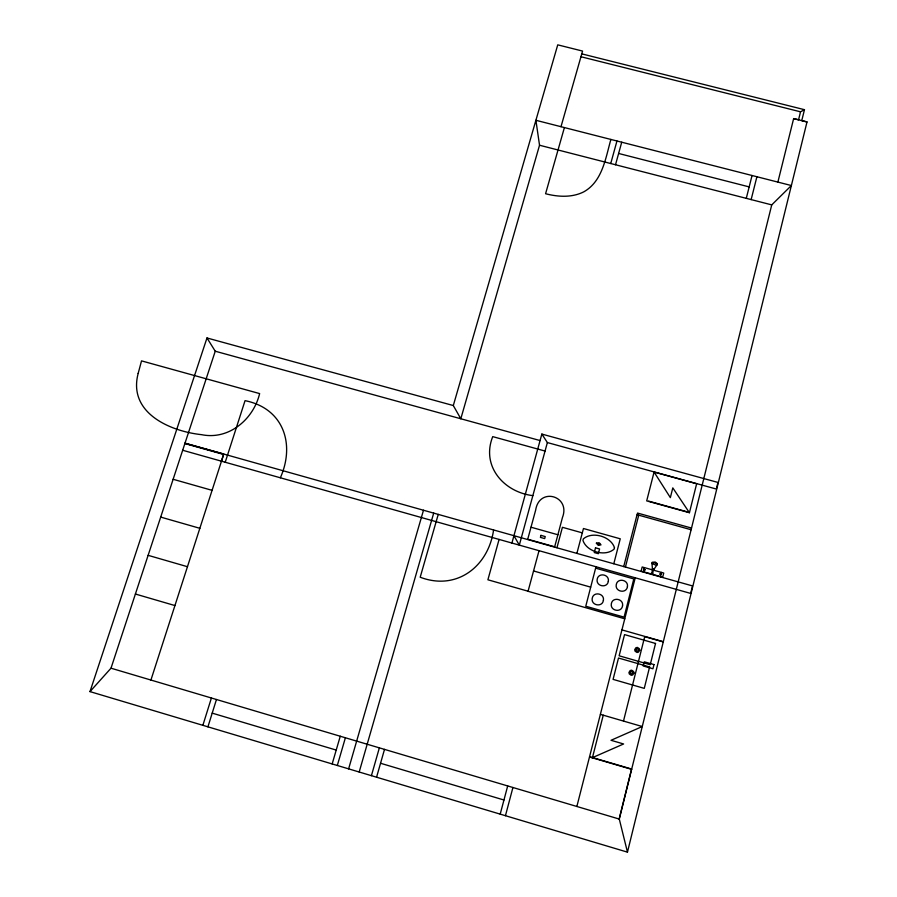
<?xml version="1.0" encoding="UTF-8"?>
<svg xmlns="http://www.w3.org/2000/svg" width="897" height="897" viewBox="0 0 897 897"><rect width="100%" height="100%" fill="white"/><g stroke="black" fill="none" stroke-linecap="round" stroke-linejoin="round"><path stroke-width="1.35" d="M627.463 852.15L619.289 819.073L771.745 204.886L791.367 185.544L535.901 120.288L539.534 145.236L460.811 418.764L453.31 405.545L206.983 337.967L89.992 691.609L627.463 852.15L807.008 121.947L801.761 120.624L804.463 109.681L581.761 53.865M804.463 109.681L800.528 111.811L798.554 119.817L793.643 118.595L777.878 182.102M689.423 512.725L696.644 483.752L654.081 472.046L646.692 500.896L689.423 512.725L672.806 487.89L670.351 497.622L654.081 472.046M619.154 819.028L631.566 769.021L589.553 756.687M623.493 721.076L644.708 636.646L663.242 641.927M660.517 576.569L661.549 572.432M651.02 573.889C654.07 570.156 651.256 565.794 652.254 562.24L655.236 562.038L657.299 563.652C656.481 567.229 651.94 569.685 652.859 574.416M746.282 198.349L752.045 175.509M751.148 199.594L756.9 176.743M576.861 806.481L635.233 577.791M592.401 757.83L603.255 715.189M643.373 571.748L644.427 567.622L643.441 571.759M625.422 567.061L638.686 515.371L637.005 514.9L623.718 566.579M613.806 563.72L620.253 538.805L583.465 528.512L576.894 553.337M595.967 566.814L585.763 606.237L624.077 617.136L633.809 578.935L595.698 568.182M557.9 534.758L562.43 517.569C570.963 495.873 539.243 486.623 535.666 510.09L527.739 539.209L554.671 546.789L557.9 534.758L531.002 527.212M500.201 814.14L507.691 785.951M505.448 815.709L512.927 787.499M556.947 547.719L562.419 527.301L582.31 532.863M539.03 550.691L528.053 591.291L624.783 618.807M511.918 543.044L541.855 434.081L547.372 442.569L519.318 545.129L513.936 535.688M610.745 163.523L616.957 140.997M615.521 164.756L621.722 142.208M493.585 529.959C488.36 566.534 456.629 591.123 420.2 577.231L438.241 514.396M499.08 539.433L487.901 579.787L528.075 591.213M610.879 139.439C605.598 158.029 602.47 181.351 583.812 191.835C571.972 197.8 558.091 196.97 545.578 193.73L564.404 127.576M560.995 126.701L582.568 51.073L557.743 44.85L453.31 405.545M376.572 777.206L384.51 749.376M371.414 775.67L379.364 747.851M359.192 772.014L433.7 513.118M348.619 768.864L423.485 510.236M332.17 763.941L340.255 736.246M337.317 765.477L345.39 737.771M202.868 725.325L211.412 698.001M280.357 477.787C295.304 444.116 283.575 408.359 245.049 400.656L225.225 462.247M207.925 726.839L216.457 699.503M221.413 461.181L223.723 454.039L184.961 443.275M150.92 680.049L223.645 454.465L184.872 443.555M89.992 691.609L111.004 668.198L215.246 351.22L206.983 337.967M592.188 757.763L623.594 743.972L611.025 740.294L642.263 726.536L600.452 714.371M580.942 56.735L800.528 111.811M793.643 118.595L807.008 121.947M618.627 153.465L749.174 186.901M539.534 145.236L771.745 204.886M541.855 434.081L717.959 482.44L716.333 489.033L547.372 442.569M215.246 351.22L540.072 440.562M545.051 451.056L492.733 436.626C480.983 466.126 503.8 492.128 532.852 495.637M648.688 501.143L687.573 511.907M691.531 528.064L637.52 513.062L637.094 514.721L691.116 529.735M652.388 568.485L654.227 569.001M652.063 569.763L642.174 566.982L641.131 571.109L662.704 577.186L663.735 573.048L653.902 570.279M185.006 443.152L692.506 585.92L690.668 593.422L182.674 450.26M533.547 570.963L590.663 587.131M173.121 479.278L212.107 490.345M621.957 629.896L663.298 641.68M160.72 517.098L199.863 528.311M148.151 555.344L187.484 566.713M135.402 594.027L174.96 605.565M589.609 757.012L631.634 769.346M111.004 668.198L619.289 819.073M212.197 713.137L336.218 750.071M380.552 763.269L503.957 800.012M138.172 373.41C127.733 412.811 169.836 431.255 201.545 434.664C228.881 440.304 253.459 419.314 259.637 393.592L141.524 360.874L138.172 373.41M649.607 666.953L644.27 688.369L613.077 679.377L618.504 658.028L649.607 666.953M655.539 643.452L650.235 664.722L619.143 655.797L624.536 634.605L655.539 643.452M653.98 664.587L652.938 668.77L643.239 665.989L644.293 661.818L653.98 664.587M633.988 673.008L632.744 674.959L631.275 675.306L629.313 673.972L628.932 672.481L630.187 670.519L631.645 670.182L633.607 671.505L633.988 673.008M639.729 650.202L638.485 652.141L637.016 652.489L635.065 651.166L634.684 649.675L635.928 647.735L637.386 647.399L639.348 648.71L639.729 650.202M660.102 573.833C659.228 575.235 662.322 574.36 660.102 573.833M630.131 672.1L630.871 674.073L632.777 673.389L632.06 671.416L630.131 672.1M635.883 649.305L636.612 651.256L638.518 650.583L637.789 648.621L635.883 649.305M645.089 569.617C645.201 571.288 642.914 568.922 645.089 569.617M622.552 605.845C621.486 613.088 610.005 610.958 611.328 603.804C612.404 596.572 623.864 598.691 622.552 605.845M627.429 586.75C626.375 593.96 614.938 591.852 616.239 584.732C617.304 577.533 628.719 579.641 627.429 586.75M614.467 547.641L614.075 549.143C605.183 557.059 586.582 551.666 582.949 540.409L583.342 538.906C592.255 531.024 610.812 536.406 614.467 547.641M603.401 600.407C602.336 607.639 590.876 605.531 592.211 598.377C593.287 591.168 604.724 593.265 603.401 600.407M608.334 581.357C607.269 588.544 595.855 586.459 597.167 579.339C598.243 572.174 609.635 574.248 608.334 581.357M596.382 543.145L597.974 545.084L601.012 544.894L599.42 542.965L596.382 543.145M595.518 547.832L594.285 552.552L598.344 553.696L599.577 548.964L595.518 547.832M597.368 543.526L598.288 544.625L600.015 544.524L599.106 543.414L597.368 543.526M540.947 535.374L540.409 537.393L544.681 538.592L545.23 536.574L540.947 535.374M651.749 563.338C661.717 568.485 655.83 560.636 651.749 563.338"/></g></svg>
